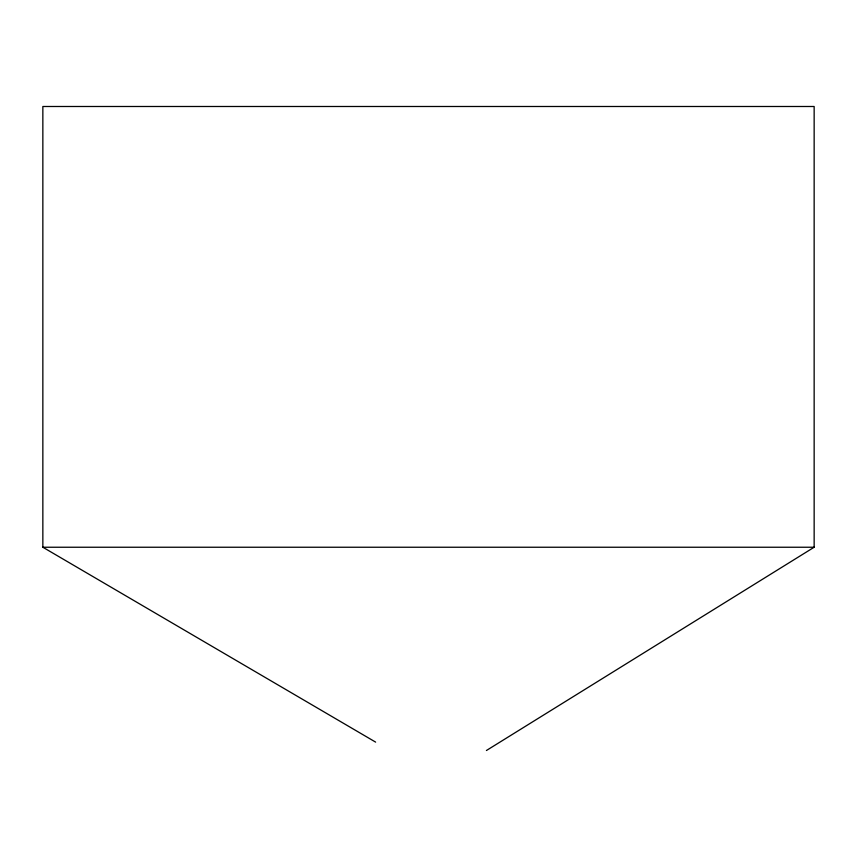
<?xml version="1.0" encoding="UTF-8"?>
<svg xmlns="http://www.w3.org/2000/svg" width="857" height="857" viewBox="0 0 857 857"><rect width="100%" height="100%" fill="white"/><g stroke="black" fill="none" stroke-linecap="round" stroke-linejoin="round"><path stroke-width="1.29" d="M486.412 750.507L814.15 547.237L814.15 106.493L42.85 106.493L42.85 547.237L375.634 742.119M42.85 547.237L814.15 547.237"/></g></svg>
